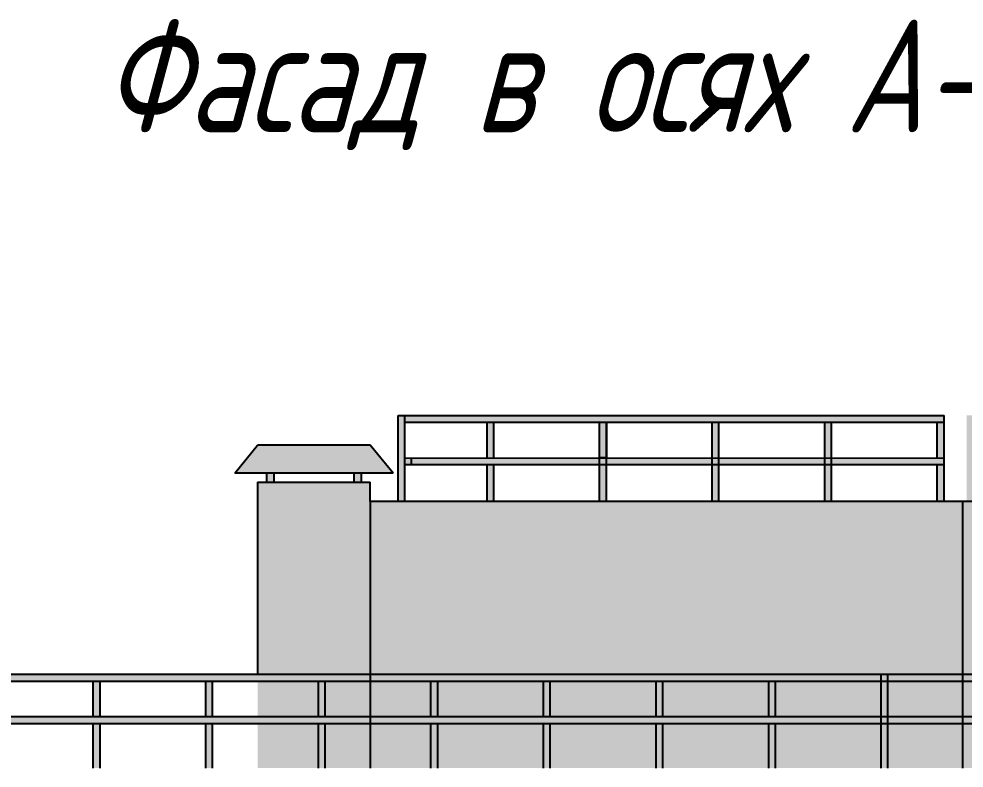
# Model space of a CAD drawing. Header units: millimetres. Extents: x -257254 to 390979, y -202328 to 355504.
# Drawn here: x 44034 to 52430, y 67203 to 73856 of the extents above; entities that cross this region are included whole.
import ezdxf

# ---------------------------------------------------------------- set-up
doc = ezdxf.new("R2010")
doc.units = ezdxf.units.MM
doc.layers.add('Аннотации', color=3, linetype='Continuous', lineweight=15)
doc.layers.add('заливка', color=7, linetype='Continuous', lineweight=25)
doc.layers.add('ПРОКЛАДКА', color=250, linetype='Continuous')
doc.layers.add('фасадик', color=7, linetype='Continuous', lineweight=25, true_color=0x51362d)
doc.styles.get("Standard").update_dxf_attribs({"font": 'GOST_Common.ttf'})

msp = doc.modelspace()

# ---------------------------------------------------------------- hatches: boundary and pattern name
at = {"layer": 'заливка', "true_color": 0xf7f0b5}
h = msp.add_hatch(color=254, dxfattribs=at)
h.dxf.hatch_style = 1
h.paths.add_polyline_path([(47155.01018, 69571.54721), (47155.01018, 69741.54721), (46155.01018, 69741.54721), (46155.01018, 68036.20983), (47155.01018, 68036.20983)])
h.paths.add_polyline_path([(46694.45769, 67976.20983), (46155.01018, 67976.20983), (46155.01018, 67660.11756), (46694.45769, 67660.11756)])
h.paths.add_polyline_path([(47155.01018, 67902.93321), (47155.01018, 67976.20983), (46754.45769, 67976.20983), (46754.45769, 67660.11756), (47155.01018, 67660.11756)])
h.paths.add_polyline_path([(46694.45769, 67600.11756), (46155.01018, 67600.11756), (46155.01018, 67202.93321), (46694.45769, 67202.93321)])
h.paths.add_polyline_path([(47155.01018, 67600.11756), (46754.45769, 67600.11756), (46754.45769, 67202.93321), (47155.01018, 67202.93321)])
h = msp.add_hatch(color=254, dxfattribs=at)
h.dxf.hatch_style = 1
h.paths.add_polyline_path([(52415.01018, 69571.54721), (52335.01018, 69571.54721), (47155.01018, 69571.54721), (47155.01018, 68036.20983), (51855.01018, 68036.20983), (52415.01018, 68036.20983)])
h.paths.add_polyline_path([(55115.01018, 69571.54721), (52415.01018, 69571.54721), (52415.01018, 68036.20983), (55115.01018, 68036.20983)])
h.paths.add_polyline_path([(47694.45769, 67976.20983), (47155.01018, 67976.20983), (47155.01018, 67902.93321), (47155.01018, 67660.11756), (47694.45769, 67660.11756)])
h.paths.add_polyline_path([(48694.45769, 67976.20983), (47754.45769, 67976.20983), (47754.45769, 67660.11756), (48694.45769, 67660.11756)])
h.paths.add_polyline_path([(49694.45769, 67976.20983), (48754.45769, 67976.20983), (48754.45769, 67660.11756), (49694.45769, 67660.11756)])
h.paths.add_polyline_path([(50694.45769, 67976.20983), (49754.45769, 67976.20983), (49754.45769, 67660.11756), (50694.45769, 67660.11756)])
h.paths.add_polyline_path([(51694.45769, 67976.20983), (50754.45769, 67976.20983), (50754.45769, 67660.11756), (51694.45769, 67660.11756)])
h.paths.add_polyline_path([(52694.45769, 67976.20983), (51754.45769, 67976.20983), (51754.45769, 67660.11756), (52694.45769, 67660.11756)])
h.paths.add_polyline_path([(47694.45769, 67600.11756), (47155.01018, 67600.11756), (47155.01018, 67202.93321), (47694.45769, 67202.93321)])
h.paths.add_polyline_path([(48694.45769, 67600.11756), (47754.45769, 67600.11756), (47754.45769, 67202.93321), (48694.45769, 67202.93321)])
h.paths.add_polyline_path([(49694.45769, 67600.11756), (48754.45769, 67600.11756), (48754.45769, 67202.93321), (49694.45769, 67202.93321)])
h.paths.add_polyline_path([(50694.45769, 67600.11756), (49754.45769, 67600.11756), (49754.45769, 67202.93321), (50694.45769, 67202.93321)])
h.paths.add_polyline_path([(51694.45769, 67600.11756), (50754.45769, 67600.11756), (50754.45769, 67202.93321), (51694.45769, 67202.93321)])
h.paths.add_polyline_path([(52694.45769, 67600.11756), (51754.45769, 67600.11756), (51754.45769, 67202.93321), (52694.45769, 67202.93321)])
h.paths.add_polyline_path([(53694.45769, 67600.11756), (52754.45769, 67600.11756), (52754.45769, 67202.93321), (53694.45769, 67202.93321)])
h.paths.add_polyline_path([(53694.45769, 67976.20983), (52754.45769, 67976.20983), (52754.45769, 67660.11756), (53694.45769, 67660.11756)])
h.paths.add_polyline_path([(54694.45769, 67976.20983), (53754.45769, 67976.20983), (53754.45769, 67660.11756), (54694.45769, 67660.11756)])
h.paths.add_polyline_path([(54694.45769, 67600.11756), (53754.45769, 67600.11756), (53754.45769, 67202.93321), (54694.45769, 67202.93321)])
h.paths.add_polyline_path([(55115.01018, 67902.93321), (55115.01018, 67976.20983), (54754.45769, 67976.20983), (54754.45769, 67660.11756), (55115.01018, 67660.11756)])
h.paths.add_polyline_path([(55115.01018, 67600.11756), (54754.45769, 67600.11756), (54754.45769, 67202.93321), (55115.01018, 67202.93321)])
at = {"layer": 'фасадик'}
h = msp.add_hatch(color=256, dxfattribs=at)
h.dxf.hatch_style = 1
h.paths.add_polyline_path([(47462.73001, 70335.37134), (47402.73001, 70335.37134), (47402.73001, 69571.54721), (47462.73001, 69571.54721)])
h.paths.add_polyline_path([(52252.6751, 70335.37134), (47462.73001, 70335.37134), (47462.73001, 70275.37134), (52252.6751, 70275.37134)])
h.paths.add_polyline_path([(48252.6751, 70275.37134), (48192.6751, 70275.37134), (48192.6751, 69958.70769), (48252.6751, 69958.66072)])
h.paths.add_polyline_path([(48252.6751, 69899.27908), (48192.6751, 69899.27908), (48192.6751, 69571.54721), (48252.6751, 69571.54721)])
h = msp.add_hatch(color=256, dxfattribs=at)
h.dxf.hatch_style = 1
h.paths.add_polyline_path([(52252.6751, 70275.37134), (52192.6751, 70275.37134), (52192.6722, 69955.57652), (52252.6751, 69955.52956)])
h.paths.add_polyline_path([(52513.57319, 70335.37134), (52453.57319, 70335.37134), (52453.57319, 69959.27908), (52453.57319, 69571.54721), (52513.57319, 69571.54721), (52513.57319, 69899.27908)])
h.paths.add_polyline_path([(53328.18844, 70335.37134), (52513.57319, 70335.37134), (52513.57319, 70275.37134), (53328.18844, 70275.37134)])
h.paths.add_polyline_path([(53268.18844, 69954.73462), (52513.57319, 69955.32533), (52513.57319, 69899.27908), (53268.18844, 69899.27908)])
h.paths.add_polyline_path([(53328.18844, 70275.37134), (53268.18844, 70275.37134), (53268.18844, 69959.27908), (53268.18844, 69954.73462), (53328.18844, 69954.68766)])
h.paths.add_polyline_path([(53328.18844, 69954.68766), (53268.18844, 69954.73462), (53268.18844, 69899.27908), (53328.18844, 69899.27908)])
h.paths.add_polyline_path([(53328.18844, 69899.27908), (53268.18844, 69899.27908), (53268.18844, 69571.54721), (53328.18844, 69571.54721)])
h.paths.add_polyline_path([(54082.80369, 69954.09695), (53328.18844, 69954.68766), (53328.18844, 69899.27908), (54082.80369, 69899.27908)])
h.paths.add_polyline_path([(54897.41894, 70335.37134), (53328.18844, 70335.37134), (53328.18844, 70275.37134), (54897.41894, 70275.37134)])
h.paths.add_polyline_path([(54142.80369, 70275.37134), (54082.80369, 70275.37134), (54082.80369, 69959.27908), (54082.80369, 69954.09695), (54142.80369, 69954.04998)])
h.paths.add_polyline_path([(54142.80369, 69954.04998), (54082.80369, 69954.09695), (54082.80369, 69899.27908), (54142.80369, 69899.27908)])
h.paths.add_polyline_path([(54142.80369, 69899.27908), (54082.80369, 69899.27908), (54082.80369, 69571.54721), (54142.80369, 69571.54721)])
h.paths.add_polyline_path([(54897.41894, 69953.45928), (54142.80369, 69954.04998), (54142.80369, 69899.27908), (54897.41894, 69899.27908)])
h.paths.add_polyline_path([(54957.41894, 70335.37134), (54897.41894, 70335.37134), (54897.41894, 70275.37134), (54897.41894, 69571.54721), (54957.41894, 69571.54721)])
h = msp.add_hatch(color=256, dxfattribs=at)
h.dxf.hatch_style = 1
h.paths.add_polyline_path([(49252.67509, 70275.37134), (49192.67509, 70275.37134), (49192.6751, 69957.92432), (49252.674, 69957.87737)])
h.paths.add_polyline_path([(49252.6751, 69899.27908), (49192.6751, 69899.27908), (49192.6751, 69571.54721), (49252.6751, 69571.54721)])
h.paths.add_polyline_path([(49252.6751, 69957.87793), (49192.6751, 69957.87793), (49192.6751, 69899.27908), (49252.6751, 69899.27908)])
h.paths.add_polyline_path([(49192.67404, 69957.92432), (47522.73001, 69959.23123), (47522.73001, 69899.27908), (49192.67384, 69899.27908)])
h.paths.add_polyline_path([(47522.73001, 69959.23123), (47462.73001, 69959.27818), (47462.73001, 69899.27908), (47522.73001, 69899.27908)])
h.paths.add_polyline_path([(50192.6751, 69957.14172), (49252.6751, 69957.87737), (49252.6751, 69899.27908), (50192.6751, 69899.27908)])
h.paths.add_polyline_path([(50252.6751, 70275.37134), (50192.6751, 70275.37134), (50192.6751, 69957.14172), (50252.6751, 69957.09476)])
h.paths.add_polyline_path([(50252.6751, 69899.27908), (50192.6751, 69899.27908), (50192.6751, 69571.54721), (50252.6751, 69571.54721)])
h.paths.add_polyline_path([(50252.6751, 69957.09476), (50192.6751, 69957.14172), (50192.6751, 69899.27908), (50252.6751, 69899.27908)])
h.paths.add_polyline_path([(51192.6751, 69956.35912), (50252.6751, 69957.09476), (50252.6751, 69899.27908), (51192.6751, 69899.27908)])
h.paths.add_polyline_path([(51252.6751, 70275.37134), (51192.6751, 70275.37134), (51192.6751, 69956.35912), (51252.6751, 69956.31216)])
h.paths.add_polyline_path([(51252.6751, 69899.27908), (51192.6751, 69899.27908), (51192.6751, 69571.54721), (51252.6751, 69571.54721)])
h.paths.add_polyline_path([(51252.6751, 69956.31216), (51192.6751, 69956.35912), (51192.6751, 69899.27908), (51252.6751, 69899.27908)])
h.paths.add_polyline_path([(52252.6751, 69955.52956), (51252.6751, 69956.31216), (51252.6751, 69899.27908), (52252.6751, 69899.27908)])
h.paths.add_polyline_path([(52252.6751, 69899.27908), (52192.6751, 69899.27908), (52192.6751, 69571.54721), (52252.6751, 69571.54721)])
h = msp.add_hatch(color=9, dxfattribs=at)
h.dxf.hatch_style = 1
h.paths.add_polyline_path([(47155.01018, 70071.54721), (46155.01018, 70071.54721), (45951.20925, 69821.54721), (47358.81111, 69821.54721)])
h.paths.add_polyline_path([(46300.72492, 69821.54721), (46237.12246, 69821.54721), (46237.12246, 69741.54721), (46300.72492, 69741.54721)])
h.paths.add_polyline_path([(47076.8386, 69821.54721), (47013.23614, 69821.54721), (47013.23614, 69741.54721), (47076.8386, 69741.54721)])
h = msp.add_hatch(color=256, dxfattribs=at)
h.dxf.hatch_style = 1
h.paths.add_polyline_path([(38754.45769, 67976.20983), (38694.45769, 67976.20983), (38694.45769, 67660.11756), (38754.45769, 67660.11756)])
h.paths.add_polyline_path([(38754.45769, 67600.11756), (38694.45769, 67600.11756), (38694.45769, 67202.93321), (38754.45769, 67202.93321)])
h.paths.add_polyline_path([(39754.45769, 67976.20983), (39694.45769, 67976.20983), (39694.45769, 67660.11756), (39754.45769, 67660.11756)])
h.paths.add_polyline_path([(37754.45769, 67976.20983), (37694.45769, 67976.20983), (37694.45769, 67660.11756), (37754.45769, 67660.11756)])
h.paths.add_polyline_path([(37754.45769, 67600.11756), (37694.45769, 67600.11756), (37694.45769, 67202.93321), (37754.45769, 67202.93321)])
h.paths.add_polyline_path([(36754.45769, 67976.20983), (36694.45769, 67976.20983), (36694.45769, 67660.11756), (36754.45769, 67660.11756)])
h.paths.add_polyline_path([(36754.45769, 67600.11756), (36694.45769, 67600.11756), (36694.45769, 67202.93321), (36754.45769, 67202.93321)])
h.paths.add_polyline_path([(35754.45769, 68036.20983), (35694.45769, 68036.20983), (35694.45769, 67202.93321), (35754.45769, 67202.93321)])
h.paths.add_polyline_path([(39754.45769, 67600.11756), (39694.45769, 67600.11756), (39694.45769, 67202.93321), (39754.45769, 67202.93321)])
h.paths.add_polyline_path([(40754.45769, 67976.20983), (40694.45769, 67976.20983), (40694.45769, 67660.11756), (40754.45769, 67660.11756)])
h.paths.add_polyline_path([(40754.45769, 67600.11756), (40694.45769, 67600.11756), (40694.45769, 67202.93321), (40754.45769, 67202.93321)])
h.paths.add_polyline_path([(41754.45769, 67976.20983), (41694.45769, 67976.20983), (41694.45769, 67660.11756), (41754.45769, 67660.11756)])
h.paths.add_polyline_path([(41754.45769, 67600.11756), (41694.45769, 67600.11756), (41694.45769, 67202.93321), (41754.45769, 67202.93321)])
h.paths.add_polyline_path([(42754.45769, 67976.20983), (42694.45769, 67976.20983), (42694.45769, 67660.11756), (42754.45769, 67660.11756)])
h.paths.add_polyline_path([(42754.45769, 67600.11756), (42694.45769, 67600.11756), (42694.45769, 67202.93321), (42754.45769, 67202.93321)])
h.paths.add_polyline_path([(43754.45769, 67976.20983), (43694.45769, 67976.20983), (43694.45769, 67660.11756), (43754.45769, 67660.11756)])
h.paths.add_polyline_path([(43754.45769, 67660.11756), (43694.45769, 67660.11756), (43694.45769, 67600.11756), (43754.45769, 67600.11756)])
h.paths.add_polyline_path([(43754.45769, 67600.11756), (43694.45769, 67600.11756), (43694.45769, 67202.93321), (43754.45769, 67202.93321)])
h.paths.add_polyline_path([(43754.45769, 68036.20983), (43694.45769, 68036.20983), (43694.45769, 67976.20983), (43754.45769, 67976.20983)])
h.paths.add_polyline_path([(47155.01018, 68036.20983), (43754.45769, 68036.20983), (43754.45769, 67976.20983), (47155.01018, 67976.20983)])
h.paths.add_polyline_path([(47155.01018, 67660.11756), (43754.45769, 67660.11756), (43754.45769, 67600.11756), (47155.01018, 67600.11756)])
h.paths.add_polyline_path([(44754.45769, 67976.20983), (44694.45769, 67976.20983), (44694.45769, 67660.11756), (44754.45769, 67660.11756)])
h.paths.add_polyline_path([(44754.45769, 67600.11756), (44694.45769, 67600.11756), (44694.45769, 67202.93321), (44754.45769, 67202.93321)])
h.paths.add_polyline_path([(45754.45769, 67976.20983), (45694.45769, 67976.20983), (45694.45769, 67660.11756), (45754.45769, 67660.11756)])
h.paths.add_polyline_path([(45754.45769, 67600.11756), (45694.45769, 67600.11756), (45694.45769, 67202.93321), (45754.45769, 67202.93321)])
h.paths.add_polyline_path([(46754.45769, 67976.20983), (46694.45769, 67976.20983), (46694.45769, 67660.11756), (46754.45769, 67660.11756)])
h.paths.add_polyline_path([(46754.45769, 67600.11756), (46694.45769, 67600.11756), (46694.45769, 67202.93321), (46754.45769, 67202.93321)])
h.paths.add_polyline_path([(51694.45769, 67660.11756), (47155.01018, 67660.11756), (47155.01018, 67600.11756), (51694.45769, 67600.11756)])
h.paths.add_polyline_path([(51694.45769, 68036.20983), (47155.01018, 68036.20983), (47155.01018, 67976.20983), (51694.45769, 67976.20983)])
h.paths.add_polyline_path([(47754.45769, 67976.20983), (47694.45769, 67976.20983), (47694.45769, 67660.11756), (47754.45769, 67660.11756)])
h.paths.add_polyline_path([(47754.45769, 67600.11756), (47694.45769, 67600.11756), (47694.45769, 67202.93321), (47754.45769, 67202.93321)])
h.paths.add_polyline_path([(48754.45769, 67600.11756), (48694.45769, 67600.11756), (48694.45769, 67202.93321), (48754.45769, 67202.93321)])
h.paths.add_polyline_path([(48754.45769, 67976.20983), (48694.45769, 67976.20983), (48694.45769, 67660.11756), (48754.45769, 67660.11756)])
h.paths.add_polyline_path([(49754.45769, 67976.20983), (49694.45769, 67976.20983), (49694.45769, 67660.11756), (49754.45769, 67660.11756)])
h.paths.add_polyline_path([(49754.45769, 67600.11756), (49694.45769, 67600.11756), (49694.45769, 67202.93321), (49754.45769, 67202.93321)])
h.paths.add_polyline_path([(50754.45769, 67976.20983), (50694.45769, 67976.20983), (50694.45769, 67660.11756), (50754.45769, 67660.11756)])
h.paths.add_polyline_path([(50754.45769, 67600.11756), (50694.45769, 67600.11756), (50694.45769, 67202.93321), (50754.45769, 67202.93321)])
h.paths.add_polyline_path([(51754.45769, 67976.20983), (51694.45769, 67976.20983), (51694.45769, 67660.11756), (51754.45769, 67660.11756)])
h.paths.add_polyline_path([(51754.45769, 68036.20983), (51694.45769, 68036.20983), (51694.45769, 67976.20983), (51754.45769, 67976.20983)])
h.paths.add_polyline_path([(51754.45769, 67660.11756), (51694.45769, 67660.11756), (51694.45769, 67600.11756), (51754.45769, 67600.11756)])
h.paths.add_polyline_path([(51754.45769, 67600.11756), (51694.45769, 67600.11756), (51694.45769, 67202.93321), (51754.45769, 67202.93321)])
h.paths.add_polyline_path([(52415.01018, 67660.11756), (51754.45769, 67660.11756), (51754.45769, 67600.11756), (52415.01018, 67600.11756)])
h.paths.add_polyline_path([(52415.01018, 68036.20983), (51754.45769, 68036.20983), (51754.45769, 67976.20983), (52415.01018, 67976.20983)])
h.paths.add_polyline_path([(55115.01018, 68036.20983), (52415.01018, 68036.20983), (52415.01018, 67976.20983), (55115.01018, 67976.20983)])
h.paths.add_polyline_path([(52754.45769, 67976.20983), (52694.45769, 67976.20983), (52694.45769, 67660.11756), (52754.45769, 67660.11756)])
h.paths.add_polyline_path([(55115.01018, 67660.11756), (52415.01018, 67660.11756), (52415.01018, 67600.11756), (55115.01018, 67600.11756)])
h.paths.add_polyline_path([(52754.45769, 67600.11756), (52694.45769, 67600.11756), (52694.45769, 67202.93321), (52754.45769, 67202.93321)])
h.paths.add_polyline_path([(53754.45769, 67600.11756), (53694.45769, 67600.11756), (53694.45769, 67202.93321), (53754.45769, 67202.93321)])
h.paths.add_polyline_path([(53754.45769, 67976.20983), (53694.45769, 67976.20983), (53694.45769, 67660.11756), (53754.45769, 67660.11756)])
h.paths.add_polyline_path([(54754.45769, 67976.20983), (54694.45769, 67976.20983), (54694.45769, 67660.11756), (54754.45769, 67660.11756)])
h.paths.add_polyline_path([(54754.45769, 67600.11756), (54694.45769, 67600.11756), (54694.45769, 67202.93321), (54754.45769, 67202.93321)])
h.paths.add_polyline_path([(55754.45769, 67976.20983), (55694.45769, 67976.20983), (55694.45769, 67660.11756), (55754.45769, 67660.11756)])
h.paths.add_polyline_path([(55754.45769, 67600.11756), (55694.45769, 67600.11756), (55694.45769, 67202.93321), (55754.45769, 67202.93321)])
h.paths.add_polyline_path([(56754.45769, 67976.20983), (56694.45769, 67976.20983), (56694.45769, 67660.11756), (56754.45769, 67660.11756)])
h.paths.add_polyline_path([(56754.45769, 67600.11756), (56694.45769, 67600.11756), (56694.45769, 67202.93321), (56754.45769, 67202.93321)])
h.paths.add_polyline_path([(57754.45769, 67600.11756), (57694.45769, 67600.11756), (57694.45769, 67202.93321), (57754.45769, 67202.93321)])
h.paths.add_polyline_path([(57754.45769, 67976.20983), (57694.45769, 67976.20983), (57694.45769, 67660.11756), (57754.45769, 67660.11756)])
h.paths.add_polyline_path([(58754.45769, 67976.20983), (58694.45769, 67976.20983), (58694.45769, 67660.11756), (58754.45769, 67660.11756)])
h.paths.add_polyline_path([(58754.45769, 67600.11756), (58694.45769, 67600.11756), (58694.45769, 67202.93321), (58754.45769, 67202.93321)])
h.paths.add_polyline_path([(59960.71431, 67976.20983), (59900.71431, 67976.20983), (59900.71431, 67660.11756), (59960.71431, 67660.11756)])
h.paths.add_polyline_path([(59960.71431, 67600.11756), (59900.71431, 67600.11756), (59900.71431, 67202.93321), (59960.71431, 67202.93321)])
h.paths.add_polyline_path([(60960.71431, 67976.20983), (60900.71431, 67976.20983), (60900.71431, 67660.11756), (60960.71431, 67660.11756)])
h.paths.add_polyline_path([(60960.71431, 67600.11756), (60900.71431, 67600.11756), (60900.71431, 67202.93321), (60960.71431, 67202.93321)])
h.paths.add_polyline_path([(61960.71431, 68036.20983), (61900.71431, 68036.20983), (61900.71431, 67202.93321), (61960.71431, 67202.93321)])

# ---------------------------------------------------------------- linework, layer by layer
at = {"layer": 'ПРОКЛАДКА'}
for p, q in [((47402.73001, 69571.54721), (47402.73001, 70335.37134)), ((47402.73001, 70335.37134), (52252.6751, 70335.37134)), ((47462.73001, 69571.54721), (47462.73001, 70335.37134)), ((49252.6738, 69899.27908), (49252.6751, 70278.22465)), ((52252.6751, 69899.27908), (52252.6751, 70335.37134)), ((47462.73001, 70275.37134), (52252.6751, 70275.37134)), ((48192.6751, 69959.27908), (48192.6751, 70275.37134)), ((48252.6751, 69959.27908), (48252.6751, 70275.37134)), ((49192.67384, 69899.27908), (49192.6751, 70277.7451)), ((50192.6751, 69957.14211), (50192.6751, 70275.37134)), ((50252.6751, 69957.09514), (50252.6751, 70275.37134)), ((51192.6751, 69956.35931), (51192.6751, 70275.37134)), ((51252.6751, 69956.31235), (51252.6751, 70275.37134)), ((52192.6722, 69955.57652), (52192.6751, 70275.37134)), ((47461.58543, 69959.27908), (52252.6751, 69955.52956)), ((47522.73001, 69899.27908), (47522.73001, 69959.27908)), ((49192.6751, 69571.54721), (49192.6751, 69957.9249)), ((49252.6751, 69571.54721), (49252.6751, 69957.87793)), ((50192.6751, 69571.54721), (50192.6751, 69957.14211)), ((50252.6751, 69571.54721), (50252.6751, 69957.09514)), ((51192.6751, 69571.54721), (51192.6751, 69956.35931)), ((51252.6751, 69571.54721), (51252.6751, 69956.31235)), ((47458.64798, 69899.27908), (52252.6751, 69899.27908)), ((48192.6751, 69571.54721), (48192.6751, 69899.27908)), ((48252.6751, 69571.54721), (48252.6751, 69899.27908)), ((52192.6751, 69571.54721), (52192.6751, 69899.27908)), ((52252.6751, 69571.54721), (52252.6751, 69899.27908))]:
    msp.add_line(p, q, dxfattribs=at)
at = {"layer": 'фасадик'}
for p, q in [((49192.6751, 69957.87793), (49192.67509, 70275.37134)), ((49192.6751, 70277.7451), (49252.67509, 70275.37134)), ((49252.67509, 70275.37134), (49252.6751, 69957.87793)), ((52192.6751, 70275.37134), (52252.6751, 70275.37134)), ((45951.20925, 69821.54721), (46155.01018, 70071.54721)), ((47155.01018, 70071.54721), (46155.01018, 70071.54721)), ((47358.81111, 69821.54721), (47155.01018, 70071.54721)), ((49252.6751, 69957.87793), (49192.6751, 69957.87793)), ((47358.81111, 69821.54721), (45951.20925, 69821.54721)), ((46237.12246, 69741.54721), (46237.12246, 69821.54721)), ((46300.72492, 69741.54721), (46300.72492, 69821.54721)), ((47013.23614, 69741.54721), (47013.23614, 69821.54721)), ((47076.8386, 69741.54721), (47076.8386, 69821.54721)), ((46155.01018, 69741.54721), (46155.01018, 68036.20983)), ((46155.01018, 69741.54721), (47155.01018, 69741.54721)), ((47155.01018, 69571.54721), (47155.01018, 69741.54721)), ((52335.01018, 69571.54721), (47155.01018, 69571.54721)), ((47155.01018, 69571.54721), (47155.01018, 67902.93321)), ((55115.01018, 69571.54721), (52335.01018, 69571.54721)), ((52415.01018, 69571.54721), (52415.01018, 67202.93321)), ((51694.45769, 67660.11756), (51694.45769, 67976.20983)), ((51754.45769, 67660.11756), (51754.45769, 67976.20983)), ((47155.01018, 67902.93321), (47155.01018, 67202.93321)), ((51694.45769, 67202.93321), (51694.45769, 67600.11756)), ((51754.45769, 67202.93321), (51754.45769, 67600.11756))]:
    msp.add_line(p, q, dxfattribs=at)
at = {"layer": 'фасадик', "color": 18, "true_color": 0x000000}
for p, q in [((43694.45769, 68036.20983), (51855.01018, 68036.20983)), ((51694.45769, 67202.93321), (51694.45769, 68036.20983)), ((51694.45769, 68036.20983), (59855.01018, 68036.20983)), ((51754.45769, 67202.93321), (51754.45769, 68036.20983)), ((43754.45769, 67976.20983), (51855.01018, 67976.20983)), ((44694.45769, 67660.11756), (44694.45769, 67976.20983)), ((44754.45769, 67660.11756), (44754.45769, 67976.20983)), ((45694.45769, 67660.11756), (45694.45769, 67976.20983)), ((45754.45769, 67660.11756), (45754.45769, 67976.20983)), ((46694.45769, 67660.11756), (46694.45769, 67976.20983)), ((46754.45769, 67660.11756), (46754.45769, 67976.20983)), ((47694.45769, 67660.11756), (47694.45769, 67976.20983)), ((47754.45769, 67660.11756), (47754.45769, 67976.20983)), ((48694.45769, 67660.11756), (48694.45769, 67976.20983)), ((48754.45769, 67660.11756), (48754.45769, 67976.20983)), ((49694.45769, 67660.11756), (49694.45769, 67976.20983)), ((49754.45769, 67660.11756), (49754.45769, 67976.20983)), ((50694.45769, 67660.11756), (50694.45769, 67976.20983)), ((50754.45769, 67660.11756), (50754.45769, 67976.20983)), ((51754.45769, 67976.20983), (59855.01018, 67976.20983)), ((43754.45769, 67660.11756), (51855.01018, 67660.11756)), ((43754.45769, 67600.11756), (51855.01018, 67600.11756)), ((44694.45769, 67202.93321), (44694.45769, 67600.11756)), ((44754.45769, 67202.93321), (44754.45769, 67600.11756)), ((45694.45769, 67202.93321), (45694.45769, 67600.11756)), ((45754.45769, 67202.93321), (45754.45769, 67600.11756)), ((46694.45769, 67202.93321), (46694.45769, 67600.11756)), ((46754.45769, 67202.93321), (46754.45769, 67600.11756)), ((47694.45769, 67202.93321), (47694.45769, 67600.11756)), ((47754.45769, 67202.93321), (47754.45769, 67600.11756)), ((48694.45769, 67202.93321), (48694.45769, 67600.11756)), ((48754.45769, 67202.93321), (48754.45769, 67600.11756)), ((49694.45769, 67202.93321), (49694.45769, 67600.11756)), ((49754.45769, 67202.93321), (49754.45769, 67600.11756)), ((50694.45769, 67202.93321), (50694.45769, 67600.11756)), ((50754.45769, 67202.93321), (50754.45769, 67600.11756)), ((51754.45769, 67660.11756), (59855.01018, 67660.11756)), ((51754.45769, 67600.11756), (59855.01018, 67600.11756))]:
    msp.add_line(p, q, dxfattribs=at)

# ---------------------------------------------------------------- texts
at = {"layer": 'Аннотации', "oblique": 15, "width": 0.8}
msp.add_text('Фасад в осях А-Н', height=1000, dxfattribs=at).set_placement((44773.40902, 72849.22706))

doc.saveas('drawing.dxf')
